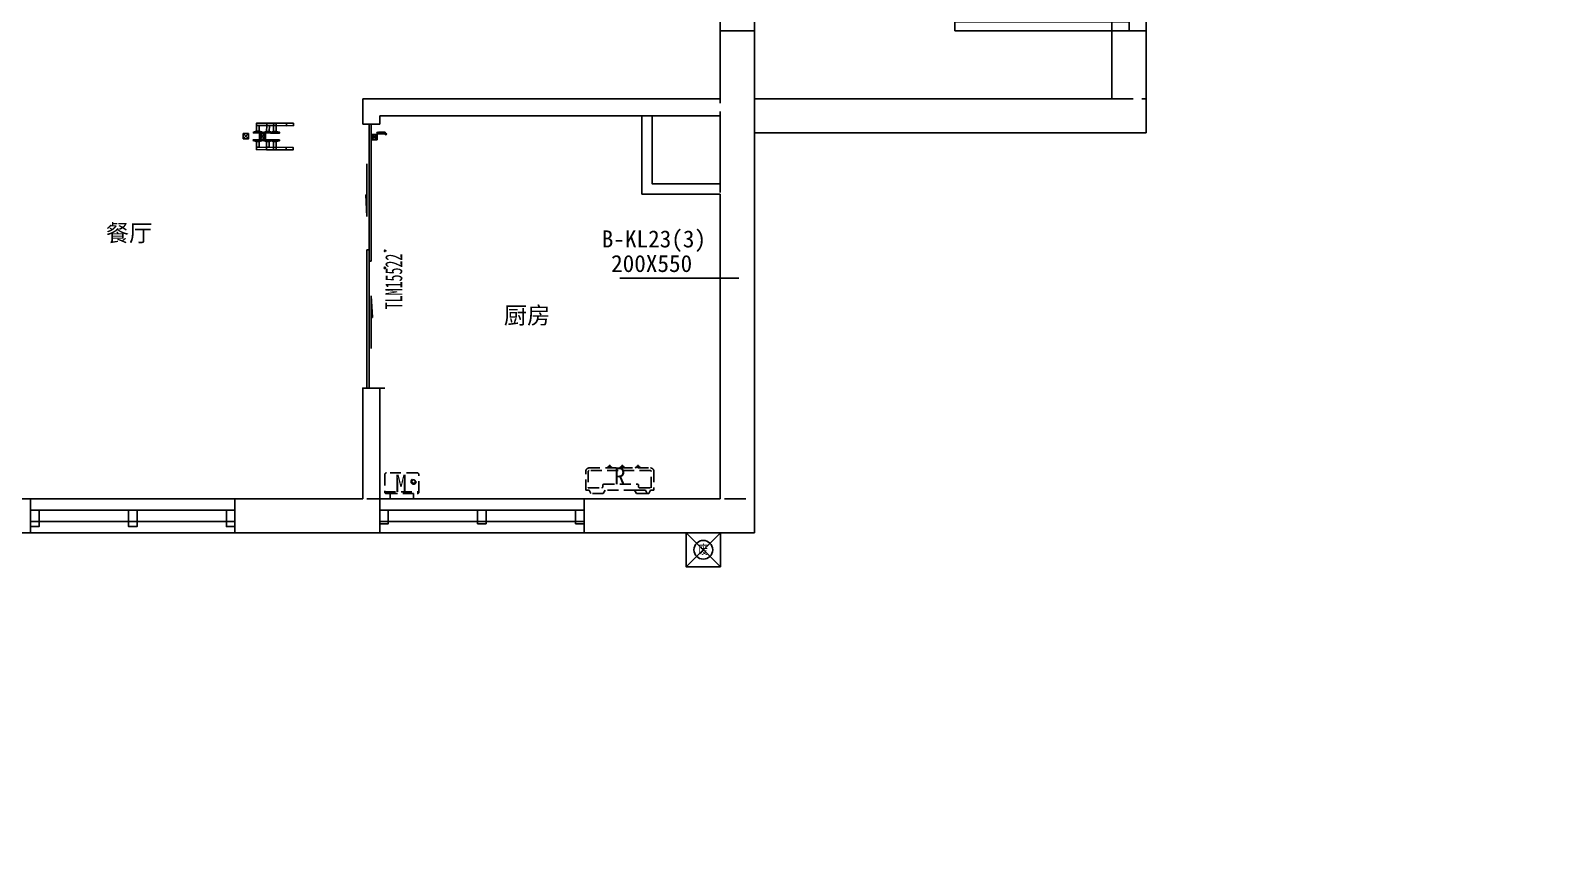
# Model space of a CAD drawing. Header units: millimetres. Extents: x -102565 to 103504, y -132507 to -120.
# Drawn here: x 12749 to 21738, y -31306 to -26466 of the extents above; entities that cross this region are included whole.
import ezdxf
from ezdxf import colors
from ezdxf.entities.mleader import LeaderData, LeaderLine
from ezdxf.enums import TextEntityAlignment as Align
from ezdxf.math import Vec2, Vec3

# ---------------------------------------------------------------- set-up
doc = ezdxf.new("R2010")
doc.units = ezdxf.units.MM
doc.header["$LTSCALE"] = 10
for name, pattern in [('A02-G-MAIN-洋房4号户型_设计区$0$CENTER2', [28.575, 19.05, -3.175, 3.175, -3.175]), ('A02-G-MAIN-洋房4号户型_设计区$0$HIDDEN2', [0.1875, 0.125, -0.0625]), ('DASH', [0.35, 0.25, -0.1]), ('HIDDEN', [9.525, 6.35, -3.175])]:
    doc.linetypes.add(name, pattern=pattern)
doc.layers.get('Defpoints').update_dxf_attribs({"color": 9})
for name, color, linetype in [('-B10  平         面  LESS', 3, 'Continuous'), ('-B11  平面非硬装   LESS', 2, 'HIDDEN'), ('-B1234平 地 天 间  LESS', 7, 'Continuous'), ('-B123平   地   天  LESS', 3, 'Continuous'), ('-B14  平 面 注 释  LESS', 1, 'Continuous'), ('-B60  给   排   水  LESS', 2, 'Continuous'), ('A02-G-MAIN-洋房4号户型_设计区$0$A_DOOR(门)', 3, 'Continuous'), ('A02-G-MAIN-洋房4号户型_设计区$0$A_HDWR(配件)', 1, 'Continuous'), ('A02-G-MAIN-洋房4号户型_设计区$0$A_HOLE(洞)', 3, 'Continuous'), ('A02-G-MAIN-洋房4号户型_设计区$0$A_WINDOW(窗)', 3, 'Continuous'), ('A02-G-MAIN-洋房4号户型_设计区$0$sect1', 7, 'Continuous'), ('A02-G-MAIN-洋房4号户型_设计区$0$Y-灯具开线及索引', 7, 'Continuous'), ('A21-G-BASE-D户型放大图_设计区$0$S_WAST_GRAV_PIPE（重力废水管）', 20, 'A21-G-BASE-D户型放大图_设计区$0$废水管'), ('A21-G-BASE-D户型放大图_设计区$0$S_WSD_VERT_PIPE（给排水立管）', 210, 'Continuous'), ('c-ceilbeam', 5, 'Continuous'), ('W20-12-G-SDMN-SF水条件_设计区$0$S_WSD_VERT_PIPE（给排水立管）', 210, 'Continuous'), ('建筑梁位', 1, 'Continuous')]:
    doc.layers.add(name, color=color, linetype=linetype)
doc.styles.add('A02-G-MAIN-洋房3号户型_设计区$0$YS4', font='simhei.ttf')
doc.styles.add('A21-G-BASE-D户型放大图_设计区$0$HZ', font='hysz.shx', dxfattribs={"width": 0.65, "bigfont": 'hyfs.shx'})
doc.styles.add('LESS标准文字', font='simhei.ttf', dxfattribs={"height": 2})
doc.styles.add('黑体', font='simhei.ttf')
doc.linetypes.add('A21-G-BASE-D户型放大图_设计区$0$废水管', pattern='A,2,-0.1,["F",A21-G-BASE-D户型放大图_设计区$0$HZ,S=0.12,R=0,X=-0.055,Y=-0.06],-0.1', length=2.2)
pattern_1 = [(90, (8.9999, -90.9999), (-1.2, 2.55), [0.6, -0.5, 0.7, -0.3, 0.9, -0.4]), (90, (8.9499, -90.3999), (-1.2, 2.55), [0.5, -1.9, 0.4, -0.6]), (90, (9.0749, -89.1999), (-1.2, 2.55), [0.3, -3.1]), (180, (8.9999, -90.9999), (-1.2, -0.85), [1.15, -3.65]), (180, (8.9999, -90.3999), (-1.2, -0.85), [1.125, -3.675]), (180, (8.9999, -89.8999), (-1.2, -0.85), [1.05, -3.75]), (180, (9.0749, -89.1999), (-1.2, -0.85), [1.15, -3.65]), (180, (9.0749, -88.8999), (-1.2, -0.85), [1.15, -3.65]), (180, (8.9999, -87.9999), (-1.2, -0.85), [1.1, -3.7])]
pattern_2 = [(90, (74.145, -116.7755), (-0.96, 2.04), [0.48, -0.4, 0.56, -0.24, 0.72, -0.32]), (90, (74.105, -116.2955), (-0.96, 2.04), [0.4, -1.52, 0.32, -0.48]), (90, (74.205, -115.3355), (-0.96, 2.04), [0.24, -2.48]), (180, (74.145, -116.7755), (-0.96, -0.68), [0.92, -2.92]), (180, (74.145, -116.2955), (-0.96, -0.68), [0.9, -2.94]), (180, (74.145, -115.8955), (-0.96, -0.68), [0.84, -3]), (180, (74.205, -115.3355), (-0.96, -0.68), [0.92, -2.92]), (180, (74.205, -115.0955), (-0.96, -0.68), [0.92, -2.92]), (180, (74.145, -114.3755), (-0.96, -0.68), [0.88, -2.96])]
pattern_3 = [(90, (74.1454, -116.7687), (-0.96, 2.04), [0.48, -0.4, 0.56, -0.24, 0.72, -0.32]), (90, (74.1054, -116.2887), (-0.96, 2.04), [0.4, -1.52, 0.32, -0.48]), (90, (74.2054, -115.3287), (-0.96, 2.04), [0.24, -2.48]), (180, (74.14537, -116.76866), (-0.96, -0.68), [0.92, -2.92]), (180, (74.14537, -116.28866), (-0.96, -0.68), [0.9, -2.94]), (180, (74.14537, -115.88866), (-0.96, -0.68), [0.84, -3]), (180, (74.20537, -115.32866), (-0.96, -0.68), [0.92, -2.92]), (180, (74.20537, -115.08866), (-0.96, -0.68), [0.92, -2.92]), (180, (74.14537, -114.36866), (-0.96, -0.68), [0.88, -2.96])]
pattern_4 = [(90, (74.1455, -116.7491), (-0.96, 2.04), [0.48, -0.4, 0.56, -0.24, 0.72, -0.32]), (90, (74.1055, -116.2691), (-0.96, 2.04), [0.4, -1.52, 0.32, -0.48]), (90, (74.2055, -115.3091), (-0.96, 2.04), [0.24, -2.48]), (180, (74.1455, -116.7491), (-0.96, -0.68), [0.92, -2.92]), (180, (74.1455, -116.2691), (-0.96, -0.68), [0.9, -2.94]), (180, (74.1455, -115.8691), (-0.96, -0.68), [0.84, -3]), (180, (74.2055, -115.3091), (-0.96, -0.68), [0.92, -2.92]), (180, (74.2055, -115.0691), (-0.96, -0.68), [0.92, -2.92]), (180, (74.1455, -114.3491), (-0.96, -0.68), [0.88, -2.96])]

# ---------------------------------------------------------------- blocks, each defined once
blk = doc.blocks.new('_Dot')
at = {"color": 0, "linetype": 'ByBlock', "lineweight": -2}
blk.add_line((-0.5, 0), (-1, 0), dxfattribs=at)
at = {"color": 0, "linetype": 'ByBlock', "const_width": 0.5}
blk.add_lwpolyline([(-0.25, 0, 1), (0.25, 0, 1)], format="xyb", close=True, dxfattribs=at)
blk = doc.blocks.new('ree13212')
at = {"layer": 'c-ceilbeam', "color": 3}
blk.add_line((14920.5, -45312.1), (15618.3, -45312.1), dxfattribs=at)
at = {"layer": 'W20-12-G-SDMN-SF水条件_设计区$0$S_WSD_VERT_PIPE（给排水立管）', "color": 1, "linetype": 'DASH', "ltscale": 50}
for p, q in [((15510.3, -39607.8), (15510.3, -46607.8)), ((15710.3, -39607.8), (15710.3, -46607.8)), ((15710.3, -39607.8), (15710.3, -46807.8)), ((18010.3, -44457.8), (18010.3, -42157.8)), ((17810.3, -44257.8), (17810.3, -42357.8)), ((15710.3, -44257.8), (18010.3, -44257.8)), ((15710.3, -44457.8), (18010.3, -44457.8)), ((4510.3, -46607.8), (15710.3, -46607.8)), ((4510.3, -46807.8), (15710.3, -46807.8))]:
    blk.add_line(p, q, dxfattribs=at)
at = {"layer": 'c-ceilbeam', "color": 3, "linetype": 'HIDDEN', "style": '黑体'}
for s, p in [('B-KL23(3)', (14814.3, -45131.2)), ('200X550', (14869.1, -45275.7))]:
    blk.add_text(s, height=100, rotation=0.00074, dxfattribs=at).set_placement(p)
blk = doc.blocks.new('rwe432')
blk.add_wipeout([(287, 0), (267, 0), (257, -20), (184, -20), (174, 0), (0, 0), (-10, -20), (-83, -20), (-93, 0), (-113, 0), (-113, 111), (-110.7, 120.3), (-107.1, 125.1), (-101.2, 129.2), (-101.2, 129.2), (-93, 131), (267, 131), (274.1, 129.7), (281.1, 125.1), (282.8, 123.2), (284.6, 120.4), (286.4, 115.6), (287, 111)])
for p, q in [((12, 133), (12, 131)), ((42, 131), (42, 133)), ((86.4, 133), (86.4, 131)), ((116.4, 131), (116.4, 133)), ((178.5, 133), (178.5, 131)), ((208.5, 131), (208.5, 133))]:
    blk.add_line(p, q)
blk.add_lwpolyline([(287, 0), (267, 0), (257, -20), (247, -20), (184, -20), (174, 0), (0, 0), (-10, -20), (-83, -20), (-93, 0), (-113, 0), (-113, 111, -0.414198), (-93, 131), (267, 131, -0.414213), (287, 111)], format="xyb", close=True)
at = {"color": 8}
blk.add_lwpolyline([(-8, 35), (192, 35, -0.414214), (197, 30), (197, 20, 0.414214), (202, 15), (272, 15), (272, 111, 0.414214), (267, 116), (-93, 116, 0.414214), (-98, 111), (-98, 15), (-18, 15, 0.414214), (-13, 20), (-13, 30, -0.414214)], format="xyb", close=True, dxfattribs=at)
for points in [[(29.5, 131), (29.5, 145, 0.414214), (28.5, 146), (25.5, 146, 0.414214), (24.5, 145), (24.5, 131)], [(103.9, 131), (103.9, 145, 0.414214), (102.9, 146), (99.9, 146, 0.414214), (98.9, 145), (98.9, 131)], [(196, 131), (196, 145, 0.414214), (195, 146), (192, 146, 0.414214), (191, 145), (191, 131)]]:
    blk.add_lwpolyline(points, format="xyb")
blk.add_lwpolyline([(174, 0), (237, 0), (247, -20)])
for centre, start, end in [((25.6, 117.1), 93.05462, 130.54567), ((28.4, 117.1), 49.4518, 86.94285), ((100, 117.1), 93.05462, 130.54567), ((102.8, 117.1), 49.4518, 86.94285), ((192.1, 117.1), 93.05462, 130.54567), ((194.9, 117.1), 49.4518, 86.94285)]:
    blk.add_arc(centre, 20.9, start, end)
blk = doc.blocks.new('r33')
at = {"color": 8}
blk.add_line((-88.7, -37.7), (111.3, -37.7), dxfattribs=at)
blk.add_lwpolyline([(-78.7, -47.7), (101.3, -47.7, 0.414214), (111.3, -37.7), (111.3, 64.3, 0.414214), (101.3, 74.3), (-78.7, 74.3, 0.414214), (-88.7, 64.3), (-88.7, -37.7, 0.414214)], format="xyb", close=True)
blk.add_lwpolyline([(-57.7, -77.7), (80.3, -77.7), (80.3, -47.7), (-57.7, -47.7)], close=True)
for radius in [15, 10]:
    blk.add_circle((80.3, 23.3), radius, dxfattribs=at)
at = {"linetype": 'ByBlock', "lineweight": -2, "style": 'A02-G-MAIN-洋房3号户型_设计区$0$YS4'}
blk.add_text('M', height=100, dxfattribs=at).set_placement((-27.6, -37.1))
blk = doc.blocks.new('A02-G-MAIN-洋房4号户型_设计区$0$$DorLib2D$00000131')
at = {"color": 0, "linetype": 'Continuous'}
for p, q in [((0.15, 0.125), (0.2319, 0.1973)), ((0.2319, 0.1973), (0.2319, 0.125)), ((-0.5, 0.125), (-0.5, 0)), ((0.0192, 0.125), (-0.5, 0.125)), ((0.0192, 0), (0.0192, 0.125)), ((0.35, 0.125), (0.15, 0.125)), ((-0.5, 0), (0.0192, 0)), ((-0.024, 0), (0.5, 0)), ((-0.024, -0.125), (-0.024, 0)), ((0.5, 0), (0.5, -0.125)), ((-0.35, -0.125), (-0.15, -0.125)), ((-0.2319, -0.1973), (-0.2319, -0.125)), ((-0.15, -0.125), (-0.2319, -0.1973)), ((0.5, -0.125), (-0.024, -0.125))]:
    blk.add_line(p, q, dxfattribs=at)
blk = doc.blocks.new('A02-G-MAIN-洋房4号户型_设计区$0$A$C72187DD4')
blk.add_hatch(color=256).paths.add_polyline_path([(3, 23), (6, 23), (6, 13), (3, 13)])
at = {"color": 8, "linetype": 'A02-G-MAIN-洋房4号户型_设计区$0$CENTER2', "ltscale": 5}
for p, q in [((-0.5, 8), (15.5, 8)), ((7.5, 16), (7.5, 0))]:
    blk.add_line(p, q, dxfattribs=at)
at = {"linetype": 'A02-G-MAIN-洋房4号户型_设计区$0$HIDDEN2', "ltscale": 50}
for p, q in [((3, 51), (3, 13)), ((6, 51), (3, 51)), ((12, 51), (9, 51)), ((12, 51), (12, 13))]:
    blk.add_line(p, q, dxfattribs=at)
for p, q in [((6, 23), (3, 23)), ((3, 17), (3, 23)), ((6, 17), (3, 17))]:
    blk.add_line(p, q)
for radius in [5, 3.5]:
    blk.add_circle((7.5, 8), radius)
blk = doc.blocks.new('A02-G-MAIN-洋房4号户型_设计区$0$D77 C99 户内门厨房2')
blk.add_hatch(color=256).paths.add_polyline_path([(57, -10), (60, -10), (60, 0), (57, 0)])
blk.add_hatch(color=256).paths.add_polyline_path([(57, -10), (60, -10), (60, 0), (57, 0)])
blk.add_hatch(color=256).paths.add_polyline_path([(57, -10), (60, -10), (60, 0), (57, 0)])
blk.add_hatch(color=256).paths.add_polyline_path([(57, -10), (60, -10), (60, 0), (57, 0)])
blk.add_hatch(color=256).paths.add_polyline_path([(57, -10), (60, -10), (60, 0), (57, 0)])
blk.add_hatch(color=256).paths.add_polyline_path([(57, -10), (60, -10), (60, 0), (57, 0)])
h = blk.add_hatch()
h.set_pattern_fill('AR-RSHKE', color=8, scale=0.08, angle=90, style=0)
h.set_pattern_definition(pattern_4)
h.paths.add_polyline_path([(67.3, -39.9), (62.9, -40.7), (62.9, -43.9), (70.9, -43.9), (70.9, -41.5)])
h.paths.add_polyline_path([(70.1, -42), (70.1, -43.1), (67.7, -43.1), (63.7, -43.1), (63.7, -41.4), (67.2, -40.8)], flags=16)
h = blk.add_hatch()
h.set_pattern_fill('AR-RSHKE', color=8, scale=0.08, angle=90, style=0)
h.set_pattern_definition(pattern_2)
h.paths.add_polyline_path([(67.3, -40), (62.9, -40.8), (62.9, -44), (70.9, -44), (70.9, -41.6)])
h.paths.add_polyline_path([(70.1, -42), (70.1, -43.2), (67.7, -43.2), (63.7, -43.2), (63.7, -41.5), (67.2, -40.8)], flags=16)
h = blk.add_hatch()
h.set_pattern_fill('AR-RSHKE', color=8, scale=0.08, angle=90, style=0)
h.set_pattern_definition(pattern_3)
h.paths.add_polyline_path([(67.3, -40), (62.9, -40.8), (62.9, -44), (70.9, -44), (70.9, -41.6)])
h.paths.add_polyline_path([(70.1, -42), (70.1, -43.2), (67.7, -43.2), (63.7, -43.2), (63.7, -41.5), (67.2, -40.8)], flags=16)
h = blk.add_hatch()
h.set_pattern_fill('AR-RSHKE', color=8, scale=0.08, angle=90, style=0)
h.set_pattern_definition(pattern_4)
h.paths.add_polyline_path([(67.4, -46), (68.2, -45), (67.4, -45.3), (67.4, -43.9), (66.5, -43.9), (66.5, -45.3), (65.8, -45), (66.5, -46), (66.5, -47.4), (65.8, -47.1), (66.7, -48.2, 0.438332), (67.2, -48.2), (68.2, -47.1), (67.4, -47.4)])
h = blk.add_hatch()
h.set_pattern_fill('AR-RSHKE', color=8, scale=0.08, angle=90, style=0)
h.set_pattern_definition(pattern_2)
h.paths.add_polyline_path([(67.4, -46), (68.2, -45.1), (67.4, -45.3), (67.4, -44), (66.5, -44), (66.5, -45.3), (65.8, -45.1), (66.5, -46), (66.5, -47.4), (65.8, -47.2), (66.7, -48.3, 0.438332), (67.2, -48.3), (68.2, -47.2), (67.4, -47.4)])
h = blk.add_hatch()
h.set_pattern_fill('AR-RSHKE', color=8, scale=0.08, angle=90, style=0)
h.set_pattern_definition(pattern_3)
h.paths.add_polyline_path([(67.4, -46), (68.2, -45.1), (67.4, -45.3), (67.4, -44), (66.5, -44), (66.5, -45.3), (65.8, -45.1), (66.5, -46), (66.5, -47.4), (65.8, -47.2), (66.7, -48.3, 0.438332), (67.2, -48.3), (68.2, -47.2), (67.4, -47.4)])
h = blk.add_hatch()
h.set_pattern_fill('AR-RSHKE', color=8, scale=0.1, angle=90, style=0)
h.set_pattern_definition(pattern_1)
h.paths.add_polyline_path([(752.7, -39.9), (757.1, -40.7), (757.1, -43.9), (749.1, -43.9), (749.1, -41.5)])
h.paths.add_polyline_path([(749.9, -42), (749.9, -43.1), (752.3, -43.1), (756.3, -43.1), (756.3, -41.4), (752.8, -40.8)], flags=16)
h = blk.add_hatch()
h.set_pattern_fill('AR-RSHKE', color=8, scale=0.1, angle=90, style=0)
h.set_pattern_definition(pattern_1)
h.paths.add_polyline_path([(752.7, -40), (757.1, -40.8), (757.1, -44), (749.1, -44), (749.1, -41.6)])
h.paths.add_polyline_path([(749.9, -42), (749.9, -43.2), (752.3, -43.2), (756.3, -43.2), (756.3, -41.5), (752.8, -40.8)], flags=16)
h = blk.add_hatch()
h.set_pattern_fill('AR-RSHKE', color=8, scale=0.1, angle=90, style=0)
h.set_pattern_definition(pattern_1)
h.paths.add_polyline_path([(752.6, -46), (751.8, -45), (752.6, -45.3), (752.6, -43.9), (753.5, -43.9), (753.5, -45.3), (754.2, -45), (753.5, -46), (753.5, -47.4), (754.2, -47.1), (753.3, -48.2, -0.438332), (752.8, -48.2), (751.8, -47.1), (752.6, -47.4)])
h = blk.add_hatch()
h.set_pattern_fill('AR-RSHKE', color=8, scale=0.1, angle=90, style=0)
h.set_pattern_definition(pattern_1)
h.paths.add_polyline_path([(752.6, -46), (751.8, -45.1), (752.6, -45.3), (752.6, -44), (753.5, -44), (753.5, -45.3), (754.2, -45.1), (753.5, -46), (753.5, -47.4), (754.2, -47.2), (753.3, -48.3, -0.438332), (752.8, -48.3), (751.8, -47.2), (752.6, -47.4)])
h = blk.add_hatch()
h.set_pattern_fill('AR-RSHKE', color=8, scale=0.1, angle=90, style=0)
h.set_pattern_definition(pattern_1)
h.paths.add_polyline_path([(852.7, -40), (857.1, -40.8), (857.1, -44), (849.1, -44), (849.1, -41.6)])
h.paths.add_polyline_path([(849.9, -42), (849.9, -43.2), (852.3, -43.2), (856.3, -43.2), (856.3, -41.5), (852.8, -40.8)], flags=16)
h = blk.add_hatch()
h.set_pattern_fill('AR-RSHKE', color=8, scale=0.1, angle=90, style=0)
h.set_pattern_definition(pattern_1)
h.paths.add_polyline_path([(852.6, -46), (851.8, -45.1), (852.6, -45.3), (852.6, -44), (853.5, -44), (853.5, -45.3), (854.2, -45.1), (853.5, -46), (853.5, -47.4), (854.2, -47.2), (853.3, -48.3, -0.438332), (852.8, -48.3), (851.8, -47.2), (852.6, -47.4)])
at = {"color": 0, "linetype": 'Continuous'}
for p, q in [((10.2, 43.8), (10.3, 56.3)), ((815, 37.3), (10.2, 43.8)), ((10.3, 56.3), (815.1, 49.8)), ((242.9, 66.9), (552.9, 64.4)), ((425.9, 72.6), (425.9, 65.4)), ((552.9, 64.4), (425.9, 72.6)), ((748.2, 62.8), (748.1, 50.3)), ((748.1, 50.3), (1560.3, 43.8)), ((1560.4, 56.3), (748.2, 62.8)), ((815.1, 49.8), (815, 37.3)), ((1017.7, 35.7), (1144.6, 27.4)), ((1327.7, 33.2), (1017.7, 35.7)), ((1144.6, 27.4), (1144.7, 34.6)), ((1560.3, 43.8), (1560.4, 56.3))]:
    blk.add_line(p, q, dxfattribs=at)
at = {"color": 8, "linetype": 'A02-G-MAIN-洋房4号户型_设计区$0$CENTER2', "ltscale": 5}
for p, q in [((53.5, 5.1), (69.5, 5.1)), ((53.5, 5.1), (69.5, 5.1)), ((53.5, 5), (69.5, 5)), ((53.5, 5), (69.5, 5)), ((53.5, 5), (69.5, 5)), ((53.5, 5), (69.5, 5)), ((61.5, -2.9), (61.5, 13.1)), ((61.5, -2.9), (61.5, 13.1)), ((61.5, -3), (61.5, 13)), ((61.5, -3), (61.5, 13)), ((61.5, -3), (61.5, 13)), ((61.5, -3), (61.5, 13))]:
    blk.add_line(p, q, dxfattribs=at)
at = {"linetype": 'A02-G-MAIN-洋房4号户型_设计区$0$HIDDEN2', "ltscale": 50}
for p, q in [((57, -38), (57, 0.1)), ((57, -38), (57, 0.1)), ((57, -38), (57, 0)), ((57, -38), (57, 0)), ((57, -38), (57, 0)), ((57, -38), (57, 0)), ((66, -38), (66, 0.1)), ((66, -38), (66, 0.1)), ((66, -38), (66, 0)), ((66, -38), (66, 0)), ((66, -38), (66, 0)), ((66, -38), (66, 0)), ((60, -38), (57, -38)), ((60, -38), (57, -38)), ((60, -38), (57, -38)), ((60, -38), (57, -38)), ((60, -38), (57, -38)), ((60, -38), (57, -38)), ((66, -38), (63, -38)), ((66, -38), (63, -38)), ((66, -38), (63, -38)), ((66, -38), (63, -38)), ((66, -38), (63, -38)), ((66, -38), (63, -38))]:
    blk.add_line(p, q, dxfattribs=at)
for p, q in [((60, -4), (57, -4)), ((57, -4), (57, -10)), ((60, -4), (57, -4)), ((57, -4), (57, -10)), ((60, -4), (57, -4)), ((57, -4), (57, -10)), ((60, -4), (57, -4)), ((57, -4), (57, -10)), ((60, -4), (57, -4)), ((57, -4), (57, -10)), ((60, -4), (57, -4)), ((57, -4), (57, -10)), ((60, -10), (57, -10)), ((60, -10), (57, -10)), ((60, -10), (57, -10)), ((60, -10), (57, -10)), ((60, -10), (57, -10)), ((60, -10), (57, -10))]:
    blk.add_line(p, q)
at = {"color": 1}
for p, q in [((70.9, -43.9), (62.9, -43.9)), ((70.9, -44), (62.9, -44)), ((70.9, -44), (62.9, -44)), ((66.5, -45.3), (65.8, -45)), ((66.5, -46), (65.8, -45)), ((66.5, -45.3), (65.8, -45.1)), ((66.5, -46), (65.8, -45.1)), ((66.5, -45.3), (65.8, -45.1)), ((66.5, -46), (65.8, -45.1)), ((66.5, -47.4), (65.8, -47.1)), ((66.7, -48.2), (65.8, -47.1)), ((66.5, -47.4), (65.8, -47.2)), ((66.7, -48.3), (65.8, -47.2)), ((66.5, -47.4), (65.8, -47.2)), ((66.7, -48.3), (65.8, -47.2)), ((66.5, -45.3), (66.5, -43.9)), ((66.5, -45.3), (66.5, -44)), ((66.5, -45.3), (66.5, -44)), ((66.5, -46), (66.5, -47.4)), ((66.5, -46), (66.5, -47.4)), ((66.5, -46), (66.5, -47.4)), ((67.2, -48.2), (68.2, -47.1)), ((67.2, -48.3), (68.2, -47.2)), ((67.2, -48.3), (68.2, -47.2)), ((67.4, -45.3), (67.4, -43.9)), ((67.4, -45.3), (67.4, -44)), ((67.4, -45.3), (67.4, -44)), ((67.4, -46), (68.2, -45)), ((67.4, -45.3), (68.2, -45)), ((67.4, -46), (68.2, -45.1)), ((67.4, -45.3), (68.2, -45.1)), ((67.4, -46), (68.2, -45.1)), ((67.4, -45.3), (68.2, -45.1)), ((67.4, -46), (67.4, -47.4)), ((67.4, -46), (67.4, -47.4)), ((67.4, -46), (67.4, -47.4)), ((67.4, -47.4), (68.2, -47.1)), ((67.4, -47.4), (68.2, -47.2)), ((67.4, -47.4), (68.2, -47.2)), ((749.1, -43.9), (757.1, -43.9)), ((749.1, -44), (757.1, -44)), ((752.6, -46), (751.8, -45)), ((752.6, -45.3), (751.8, -45)), ((752.6, -46), (751.8, -45.1)), ((752.6, -45.3), (751.8, -45.1)), ((752.8, -48.2), (751.8, -47.1)), ((752.6, -47.4), (751.8, -47.1)), ((752.8, -48.3), (751.8, -47.2)), ((752.6, -47.4), (751.8, -47.2)), ((752.6, -45.3), (752.6, -43.9)), ((752.6, -45.3), (752.6, -44)), ((752.6, -46), (752.6, -47.4)), ((752.6, -46), (752.6, -47.4)), ((753.3, -48.2), (754.2, -47.1)), ((753.3, -48.3), (754.2, -47.2)), ((753.5, -45.3), (753.5, -43.9)), ((753.5, -45.3), (753.5, -44)), ((753.5, -45.3), (754.2, -45)), ((753.5, -46), (754.2, -45)), ((753.5, -45.3), (754.2, -45.1)), ((753.5, -46), (754.2, -45.1)), ((753.5, -46), (753.5, -47.4)), ((753.5, -46), (753.5, -47.4)), ((753.5, -47.4), (754.2, -47.1)), ((753.5, -47.4), (754.2, -47.2)), ((849.1, -44), (857.1, -44)), ((852.6, -46), (851.8, -45.1)), ((852.6, -45.3), (851.8, -45.1)), ((852.8, -48.3), (851.8, -47.2)), ((852.6, -47.4), (851.8, -47.2)), ((852.6, -45.3), (852.6, -44)), ((852.6, -46), (852.6, -47.4)), ((853.3, -48.3), (854.2, -47.2)), ((853.5, -45.3), (853.5, -44)), ((853.5, -45.3), (854.2, -45.1)), ((853.5, -46), (854.2, -45.1)), ((853.5, -46), (853.5, -47.4)), ((853.5, -47.4), (854.2, -47.2))]:
    blk.add_line(p, q, dxfattribs=at)
at = {"color": 1, "linetype": 'ByBlock'}
for points in [[(61.9, 735.5), (66.5, 735.5), (66.5, 681.8), (61.9, 681.8), (56.9, 700.9), (56.9, 716.5)], [(111.2, 735.5), (106.5, 735.5), (106.5, 681.8), (111.2, 681.8), (116.2, 700.9), (116.2, 716.5)], [(22.7, 716.5), (8.5, 716.5), (8.5, 600.9), (22.7, 600.9)], [(22.7, 657.3), (8.5, 657.3), (8.5, 541.7), (22.7, 541.7)], [(22.7, 716.5), (56.9, 716.5), (56.9, 700.9), (22.7, 700.9)], [(22.7, 657.3), (56.9, 657.3), (56.9, 641.7), (22.7, 641.7)], [(61.9, 676.4), (66.5, 676.4), (66.5, 622.6), (61.9, 622.6), (56.9, 641.7), (56.9, 657.3)], [(61.9, 635.5), (66.5, 635.5), (66.5, 581.8), (61.9, 581.8), (56.9, 600.9), (56.9, 616.5)], [(111.2, 676.4), (106.5, 676.4), (106.5, 622.6), (111.2, 622.6), (116.2, 641.7), (116.2, 657.3)], [(111.2, 635.5), (106.5, 635.5), (106.5, 581.8), (111.2, 581.8), (116.2, 600.9), (116.2, 616.5)], [(150.4, 716.5), (116.2, 716.5), (116.2, 700.9), (150.4, 700.9)], [(150.4, 657.3), (116.2, 657.3), (116.2, 641.7), (150.4, 641.7)], [(150.4, 716.5), (164.5, 716.5), (164.5, 600.9), (150.4, 600.9)], [(150.4, 657.3), (164.5, 657.3), (164.5, 541.7), (150.4, 541.7)], [(22.7, 616.5), (8.5, 616.5), (8.5, 500.9), (22.7, 500.9)], [(22.7, 616.5), (56.9, 616.5), (56.9, 600.9), (22.7, 600.9)], [(150.4, 616.5), (116.2, 616.5), (116.2, 600.9), (150.4, 600.9)], [(150.4, 616.5), (164.5, 616.5), (164.5, 500.9), (150.4, 500.9)]]:
    blk.add_lwpolyline(points, close=True, dxfattribs=at)
at = {"color": 1}
for points in [[(67.5, -43.9), (70.9, -43.9), (70.9, -41.5), (67.3, -39.9), (62.9, -40.7), (62.9, -43.9), (66.5, -43.9)], [(67.5, -44), (70.9, -44), (70.9, -41.6), (67.3, -40), (62.9, -40.8), (62.9, -44), (66.5, -44)], [(67.5, -44), (70.9, -44), (70.9, -41.6), (67.3, -40), (62.9, -40.8), (62.9, -44), (66.5, -44)], [(67.7, -43.2), (70.1, -43.2), (70.1, -42), (67.2, -40.8), (63.7, -41.5), (63.7, -43.2), (67.7, -43.2)], [(67.7, -43.2), (70.1, -43.2), (70.1, -42), (67.2, -40.8), (63.7, -41.5), (63.7, -43.2), (67.7, -43.2)], [(67.7, -43.1), (70.1, -43.1), (70.1, -42), (67.2, -40.8), (63.7, -41.4), (63.7, -43.1), (67.7, -43.1)], [(752.5, -43.9), (749.1, -43.9), (749.1, -41.5), (752.7, -39.9), (757.1, -40.7), (757.1, -43.9), (753.5, -43.9)], [(752.5, -44), (749.1, -44), (749.1, -41.6), (752.7, -40), (757.1, -40.8), (757.1, -44), (753.5, -44)], [(752.3, -43.2), (749.9, -43.2), (749.9, -42), (752.8, -40.8), (756.3, -41.5), (756.3, -43.2), (752.3, -43.2)], [(752.3, -43.1), (749.9, -43.1), (749.9, -42), (752.8, -40.8), (756.3, -41.4), (756.3, -43.1), (752.3, -43.1)], [(852.5, -44), (849.1, -44), (849.1, -41.6), (852.7, -40), (857.1, -40.8), (857.1, -44), (853.5, -44)], [(852.3, -43.2), (849.9, -43.2), (849.9, -42), (852.8, -40.8), (856.3, -41.5), (856.3, -43.2), (852.3, -43.2)]]:
    blk.add_lwpolyline(points, dxfattribs=at)
for centre, radius in [((61.5, 5.1), 5), ((61.5, 5.1), 5), ((61.5, 5), 5), ((61.5, 5), 5), ((61.5, 5), 5), ((61.5, 5), 5), ((61.5, 5.1), 3.5), ((61.5, 5.1), 3.5), ((61.5, 5), 3.5), ((61.5, 5), 3.5), ((61.5, 5), 3.5), ((61.5, 5), 3.5)]:
    blk.add_circle(centre, radius)
for centre in [(67, -48), (67, -48.1), (67, -48.1), (753, -48), (753, -48.1), (853, -48.1)]:
    blk.add_arc(centre, 0.306, 220.18763, 319.81237, dxfattribs=at)
at = {"layer": 'A02-G-MAIN-洋房4号户型_设计区$0$sect1', "color": 8}
for p, q in [((71.1, 794.5), (101.9, 764.5)), ((71.1, 694.5), (101.9, 664.5)), ((102.1, 698.5), (72.1, 668.5)), ((71.1, 12.5), (101.9, 42.5)), ((71.1, 12.5), (101.9, 42.5)), ((102.1, 8.5), (72.1, 38.5))]:
    blk.add_line(p, q, dxfattribs=at)
at = {"layer": 'A02-G-MAIN-洋房4号户型_设计区$0$sect1', "color": 1}
for points in [[(71.1, 794.5), (71.1, 764.5), (101.9, 764.5), (101.9, 794.5)], [(71.1, 694.5), (71.1, 664.5), (101.9, 664.5), (101.9, 694.5)], [(102.1, 698.5), (102.1, 668.5), (72.1, 668.5), (72.1, 698.5)], [(71.1, 12.5), (71.1, 42.5), (101.9, 42.5), (101.9, 12.5)], [(71.1, 12.5), (71.1, 42.5), (101.9, 42.5), (101.9, 12.5)], [(102.1, 8.5), (102.1, 38.5), (72.1, 38.5), (72.1, 8.5)]]:
    blk.add_lwpolyline(points, close=True, dxfattribs=at)
at = {"layer": 'A02-G-MAIN-洋房4号户型_设计区$0$Y-灯具开线及索引', "color": 8}
for p, q in [((71.1, 764.5), (101.9, 794.5)), ((71.1, 664.5), (101.9, 694.5)), ((102.1, 668.5), (72.1, 698.5)), ((71.1, 42.5), (101.9, 12.5)), ((71.1, 42.5), (101.9, 12.5)), ((102.1, 38.5), (72.1, 8.5))]:
    blk.add_line(p, q, dxfattribs=at)
at = {"layer": '-B10  平         面  LESS', "xscale": 1550, "yscale": -100, "zscale": 1550, "rotation": 359.5379472785237}
blk.add_blockref('A02-G-MAIN-洋房4号户型_设计区$0$$DorLib2D$00000131', (785.3, 50), dxfattribs=at)
at = {"xscale": -1, "rotation": 180}
for p in [(54, 13.1), (54, 13), (54, 13)]:
    blk.add_blockref('A02-G-MAIN-洋房4号户型_设计区$0$A$C72187DD4', p, dxfattribs=at)
blk = doc.blocks.new('A02-07-G-MAIN-仅13栋楼梯_设计区$0$$DorLib2D$00000001')
for p, q in [((0.45, 0.975), (0.5, 0.975)), ((0.45, 0), (0.45, 0.975)), ((0.5, 0), (0.5, 0.975)), ((0.5, 0), (0.45, 0))]:
    blk.add_line(p, q)
at = {"lineweight": 13}
blk.add_arc((0.475, 0), 0.975, 91.46928, 180, dxfattribs=at)
blk = doc.blocks.new('A21-G-BASE-D户型放大图_设计区$0$废水立管100')
at = {"layer": 'A21-G-BASE-D户型放大图_设计区$0$S_WSD_VERT_PIPE（给排水立管）'}
blk.add_circle((0, 0), 55, dxfattribs=at)
at = {"layer": 'Defpoints', "color": 252}
blk.add_lwpolyline([(100, -100), (100, 100), (-100, 100), (-100, -100)], close=True, dxfattribs=at)
for points in [[(-100, 100), (100, -100)], [(100, 100), (-100, -100)]]:
    blk.add_lwpolyline(points, dxfattribs=at)
at = {"layer": 'Defpoints', "color": 252, "style": 'A21-G-BASE-D户型放大图_设计区$0$HZ', "width": 0.7}
blk.add_text('废', height=62.5, dxfattribs=at).set_placement((-0.8, -30.9), align=Align.CENTER)

msp = doc.modelspace()

# ---------------------------------------------------------------- linework, layer by layer
at = {"layer": '-B1234平 地 天 间  LESS'}
for p, q in [((16799.1, -26466.7), (16799.1, -26866.7)), ((19099.1, -26866.7), (19099.1, -26466.7)), ((19099.1, -26466.7), (19299.1, -26466.7)), ((19299.1, -26466.7), (19299.1, -27066.7)), ((14699.1, -27016.7), (14699.1, -26866.7)), ((16799.1, -26866.7), (14699.1, -26866.7)), ((14699.1, -26966.7), (14699.1, -26866.7)), ((16999.1, -26866.7), (19099.1, -26866.7)), ((14799.1, -27016.7), (14799.1, -26966.7)), ((16799.1, -26966.7), (14799.1, -26966.7)), ((16999, -27066.7), (19299.1, -27066.7)), ((16799.1, -27426.7), (16799.1, -29216.7)), ((12449.1, -29216.7), (12749.1, -29216.7)), ((12749.1, -29216.7), (12749.1, -29416.7)), ((14799.1, -29216.7), (14799.1, -29216.7)), ((15999.1, -29216.7), (16799.1, -29216.7)), ((15999.1, -29416.7), (16999.1, -29416.7))]:
    msp.add_line(p, q, dxfattribs=at)
for points in [[(16799, -26466.7), (16999, -26466.7)], [(16999.1, -29416.7), (16999, -26466.7)], [(16339.1, -26966.7), (16339.1, -27426.7), (16799.1, -27426.7)], [(16799.1, -26966.7), (16399.1, -26966.7), (16399.1, -27366.7), (16799.1, -27366.7), (16799.1, -26966.7)], [(14799.1, -27016.7), (14699.1, -27016.7)], [(14799.1, -29416.7), (14799.1, -28566.7), (14699.1, -28566.7), (14699.1, -29216.7)], [(14799.1, -29416.7), (13949.1, -29416.7), (13949.1, -29216.7), (14699.1, -29216.7)], [(15999.1, -29216.7), (15999.1, -29416.7)], [(12049.1, -31016.7), (12249.1, -31016.7), (12249.1, -29416.7), (12749.1, -29416.7)], [(12049.1, -31016.7), (12249.1, -31016.7), (12249.1, -29416.7), (12749.1, -29416.7)]]:
    msp.add_lwpolyline(points, dxfattribs=at)
at = {"layer": '-B123平   地   天  LESS', "color": 1}
msp.add_line((14829.1, -28566.7), (14799.1, -28566.7), dxfattribs=at)
at = {"layer": 'A02-G-MAIN-洋房4号户型_设计区$0$A_HDWR(配件)'}
for points in [[(12799, -29283.7), (12749, -29283.7), (12749, -29379.7), (12799, -29379.7)], [(13374.1, -29283.7), (13324.1, -29283.7), (13324.1, -29379.7), (13374.1, -29379.7)], [(13949.1, -29283.7), (13899.1, -29283.7), (13899.1, -29379.7), (13949.1, -29379.7)], [(14849, -29283.7), (14799, -29283.7), (14799, -29363.7), (14849, -29363.7)], [(15424, -29283.7), (15374, -29283.7), (15374, -29363.7), (15424, -29363.7)], [(15999.1, -29283.7), (15949.1, -29283.7), (15949.1, -29363.7), (15999.1, -29363.7)]]:
    msp.add_lwpolyline(points, close=True, dxfattribs=at)
at = {"layer": 'A02-G-MAIN-洋房4号户型_设计区$0$A_HOLE(洞)'}
for points in [[(16089.1, -29416.7), (16149.1, -29216.7), (16089.1, -29216.7), (16089.1, -29416.7)], [(16209.1, -29416.7), (16149.1, -29216.7), (16209.1, -29216.7), (16209.1, -29416.7)]]:
    msp.add_solid(points, dxfattribs=at)
at = {"layer": 'A02-G-MAIN-洋房4号户型_设计区$0$A_WINDOW(窗)'}
for points in [[(12749.1, -29216.7), (13949.1, -29216.7)], [(12749.1, -29283.7), (13949.1, -29283.7)], [(15999.1, -29216.7), (14799.1, -29216.7)], [(15999.1, -29283.7), (14799.1, -29283.7)], [(12749.1, -29349.7), (13949.1, -29349.7)], [(15999.1, -29349.7), (14799.1, -29349.7)], [(12749.1, -29416.7), (13949.1, -29416.7)], [(15999.1, -29416.7), (14799.1, -29416.7)]]:
    msp.add_lwpolyline(points, dxfattribs=at)

# ---------------------------------------------------------------- block references
at = {"layer": '-B11  平面非硬装   LESS', "linetype": 'ByBlock'}
msp.add_blockref('r33', (14917.7, -29139), dxfattribs=at)
at = {"color": 3, "extrusion": (3.05188e-09, 1.22949e-11, -1), "zscale": -1, "rotation": 270.4622003988997}
msp.add_blockref('A02-G-MAIN-洋房4号户型_设计区$0$D77 C99 户内门厨房2', (-14792.9, -27006.5, 0), dxfattribs=at)
at = {"layer": 'A02-G-MAIN-洋房4号户型_设计区$0$A_DOOR(门)', "xscale": -1049.999999983578, "yscale": 1049.999999983578, "zscale": 209.9999999967156, "rotation": 90}
msp.add_blockref('A02-07-G-MAIN-仅13栋楼梯_设计区$0$$DorLib2D$00000001', (19199.1, -25941.7), dxfattribs=at)
at = {"layer": 'A21-G-BASE-D户型放大图_设计区$0$S_WAST_GRAV_PIPE（重力废水管）'}
msp.add_blockref('A21-G-BASE-D户型放大图_设计区$0$废水立管100', (16699.3, -29516.7), dxfattribs=at)
at = {"layer": '建筑梁位', "color": 1, "linetype": 'Continuous'}
msp.add_blockref('ree13212', (1288.7, 17391.2), dxfattribs=at)

# ---------------------------------------------------------------- texts
at = {"layer": '-B14  平 面 注 释  LESS', "color": 3, "style": 'LESS标准文字', "width": 0.6}
msp.add_text('TLM15522', height=100, rotation=90, dxfattribs=at).set_placement((14931.4, -28103.2))
at = {"layer": '-B14  平 面 注 释  LESS', "color": 3, "char_height": 100, "width": 936.061, "attachment_point": 1, "style": 'LESS标准文字'}
for s, insert in [('\\pi332.64;餐厅', (12858.1, -27605.2)), ('\\pi332.64;厨房', (15195.3, -28089))]:
    msp.add_mtext(s, dxfattribs=dict(at, insert=insert))

# ---------------------------------------------------------------- leaders
at = {"layer": '-B60  给   排   水  LESS'}
ml = msp.add_multileader_mtext('Standard', dxfattribs=at)
ml.set_content('洗衣机水龙头H=450', color=3, style='LESS标准文字')
ml.set_leader_properties(color=1)
ml.set_arrow_properties(name='DOT')
ml.build(insert=Vec2(0, 0))
ml.multileader.update_dxf_attribs({"dogleg_length": 5, "arrow_head_size": 50, "scale": 50})
ctx = ml.context
ctx.base_point, ctx.scale, ctx.char_height, ctx.arrow_head_size, ctx.landing_gap_size, ctx.plane_origin = Vec3(28119.1, -29717.1, -0.1), 50, 100, 50, 100, Vec3(28169.5, -30118.1, -0.1)
ctx.text_align_type = 2
notes = []
notes.append((ctx, [(0, (1, 1, 0), (29928.3, -29717.1, -0.1), (-1, 0), 399.7, [(0, [(30883.4, -30310.3, -0.1)], 0, [])])]))
ctx.mtext.insert, ctx.mtext.width, ctx.mtext.alignment, ctx.mtext.flow_direction = Vec3(29428.6, -29659.2, -0.1), 1455.841, 3, 5
ml = msp.add_multileader_mtext('Standard', dxfattribs=at)
ml.set_content('热水储水罐200L(落地安装）', color=3, style='LESS标准文字')
ml.set_leader_properties(color=1)
ml.set_arrow_properties(name='DOT')
ml.build(insert=Vec2(0, 0))
ml.multileader.update_dxf_attribs({"dogleg_length": 5, "arrow_head_size": 50, "scale": 50})
ctx = ml.context
ctx.base_point, ctx.scale, ctx.char_height, ctx.arrow_head_size, ctx.landing_gap_size, ctx.plane_origin = Vec3(27624.1, -30238.3, -0.1), 50, 100, 50, 100, Vec3(28169.5, -30639.4, -0.1)
ctx.text_align_type = 2
notes.append((ctx, [(0, (1, 1, 0), (29928.3, -30238.3, -0.1), (-1, 0), 399.7, [(0, [(30438.2, -30451.6, -0.1)], 0, [])])]))
ctx.mtext.insert, ctx.mtext.width, ctx.mtext.alignment, ctx.mtext.flow_direction = Vec3(29428.6, -30180.7, -0.1), 1927.621, 3, 5
ml = msp.add_multileader_mtext('Standard', dxfattribs=at)
ml.set_content('家用空气源热泵(挂墙安装，功率3.5kW)', color=3, style='LESS标准文字')
ml.set_leader_properties(color=1)
ml.set_arrow_properties(name='DOT')
ml.build(insert=Vec2(0, 0))
ml.multileader.update_dxf_attribs({"dogleg_length": 5, "arrow_head_size": 50, "scale": 50})
ctx = ml.context
ctx.base_point, ctx.scale, ctx.char_height, ctx.arrow_head_size, ctx.landing_gap_size, ctx.plane_origin = Vec3(26853.3, -30439, -0.1), 50, 100, 50, 100, Vec3(28169.5, -30840, -0.1)
ctx.text_align_type = 2
notes.append((ctx, [(0, (1, 1, 0), (29928.3, -30439, -0.1), (-1, 0), 399.7, [(0, [(30916.1, -30690.8, -0.1)], 0, [])])]))
ctx.mtext.insert, ctx.mtext.width, ctx.mtext.alignment, ctx.mtext.flow_direction = Vec3(29428.6, -30378.9, -0.1), 2639.872, 3, 5
ml = msp.add_multileader_mtext('Standard', dxfattribs=at)
ml.set_content('清洁用水龙头H=700', color=3, style='LESS标准文字')
ml.set_leader_properties(color=1)
ml.set_arrow_properties(name='DOT')
ml.build(insert=Vec2(0, 0))
ml.multileader.update_dxf_attribs({"dogleg_length": 5, "arrow_head_size": 50, "scale": 50})
ctx = ml.context
ctx.base_point, ctx.scale, ctx.char_height, ctx.arrow_head_size, ctx.landing_gap_size, ctx.plane_origin = Vec3(29119.2, -31225.2), 50, 100, 50, 100, Vec3(29103.5, -30122.6)
ctx.text_align_type = 2
notes.append((ctx, [(0, (1, 1, 0), (30479.9, -31225.2), (-1, 0), 311.8, [(0, [(30846.9, -30754.2)], 0, [])])]))
ctx.mtext.insert, ctx.mtext.width, ctx.mtext.alignment, ctx.mtext.flow_direction = Vec3(30068.1, -31174.9), 988.093, 3, 5
for ctx, leaders in notes:
    for number, flags, end, landing, length, lines in leaders:
        leader = LeaderData()
        leader.index, (leader.has_last_leader_line, leader.has_dogleg_vector, leader.attachment_direction) = number, flags
        leader.last_leader_point, leader.dogleg_vector, leader.dogleg_length = Vec3(end), Vec3(landing), length
        for number, points, colour, breaks in lines:
            line = LeaderLine()
            line.index, line.vertices, line.color, line.breaks = number, Vec3.list(points), colors.encode_raw_color(colour), breaks
            leader.lines.append(line)
        ctx.leaders.append(leader)

# ---------------------------------------------------------------- next in the draw order: block references
at = {"layer": '-B11  平面非硬装   LESS', "linetype": 'ByBlock'}
msp.add_blockref('rwe432', (16122, -29166.7), dxfattribs=at)

# ---------------------------------------------------------------- next in the draw order: texts
at = {"layer": '-B11  平面非硬装   LESS', "linetype": 'ByBlock', "style": 'A02-G-MAIN-洋房3号户型_设计区$0$YS4'}
msp.add_text('R', height=100, dxfattribs=at).set_placement((16174.3, -29132.9))

doc.saveas('drawing.dxf')
